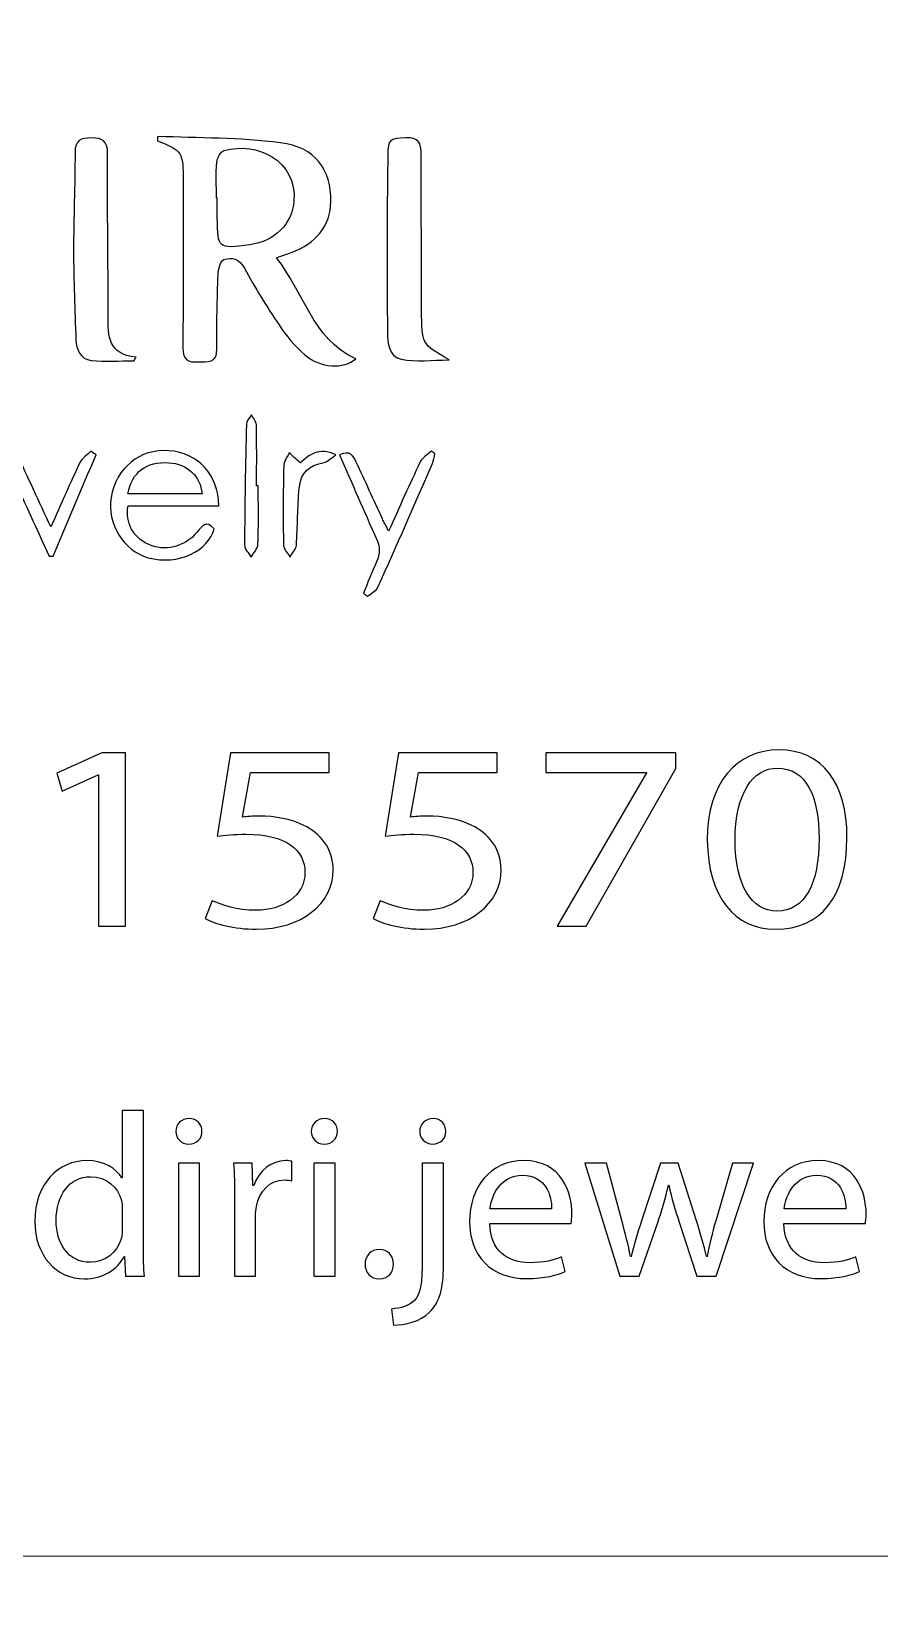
# Model space of a CAD drawing. Header units: millimetres. Extents: x -576 to 618, y 160 to 343.
# Drawn here: x -433.83 to -423, y 302.5 to 322.8 of the extents above; entities that cross this region are included whole.
import ezdxf

# ---------------------------------------------------------------- set-up
doc = ezdxf.new("R2010")
doc.units = ezdxf.units.MM
doc.header["$MEASUREMENT"] = 0
doc.layers.add('Layer 1', color=7, linetype='Continuous')

msp = doc.modelspace()

# ---------------------------------------------------------------- linework, layer by layer
at = {"layer": 'Layer 1', "color": 250, "lineweight": 18}
for points in [[(-454.0783, 343.1001), (-454.0783, 343.1001), (-420.2483, 343.1001), (-420.2483, 343.1001), (-418.6043, 343.1001), (-417.2633, 341.7591), (-417.2633, 340.1151), (-417.2633, 340.1151), (-417.2633, 306.2851), (-417.2633, 306.2851), (-417.2633, 304.6411), (-418.6043, 303.3001), (-420.2483, 303.3001), (-420.2483, 303.3001), (-454.0783, 303.3001), (-454.0783, 303.3001), (-455.7223, 303.3001), (-457.0633, 304.6411), (-457.0633, 306.2851), (-457.0633, 306.2851), (-457.0633, 340.1151), (-457.0633, 340.1151), (-457.0633, 341.7591), (-455.7223, 343.1001), (-454.0783, 343.1001)], [(-454.0783, 303.3001), (-454.0783, 303.3001), (-420.2483, 303.3001), (-420.2483, 303.3001), (-418.6043, 303.3001), (-417.2633, 301.9591), (-417.2633, 300.3151), (-417.2633, 300.3151), (-417.2633, 266.4851), (-417.2633, 266.4851), (-417.2633, 264.8411), (-418.6043, 263.5001), (-420.2483, 263.5001), (-420.2483, 263.5001), (-454.0783, 263.5001), (-454.0783, 263.5001), (-455.7223, 263.5001), (-457.0633, 264.8411), (-457.0633, 266.4851), (-457.0633, 266.4851), (-457.0633, 300.3151), (-457.0633, 300.3151), (-457.0633, 301.9591), (-455.7223, 303.3001), (-454.0783, 303.3001)]]:
    msp.add_open_spline(points, degree=3, knots=[0, 0, 0, 0, 0.125, 0.125, 0.125, 0.25, 0.25, 0.25, 0.375, 0.375, 0.375, 0.5, 0.5, 0.5, 0.625, 0.625, 0.625, 0.75, 0.75, 0.75, 0.875, 0.875, 0.875, 1, 1, 1, 1], dxfattribs=at)
at = {"layer": 'Layer 1', "color": 230}
for points, knots in [([(-432.5259, 318.5924), (-432.7091, 318.5924), (-432.8944, 318.5777), (-433.0757, 318.5974), (-433.2127, 318.612), (-433.2645, 318.7353), (-433.2694, 318.8616), (-433.2838, 319.2408), (-433.2985, 319.6199), (-433.2994, 319.9989), (-433.3, 320.4183), (-433.2813, 320.837), (-433.281, 321.2564), (-433.2807, 321.4124), (-433.2098, 321.4457), (-433.0719, 321.4432), (-432.9349, 321.4408), (-432.8641, 321.4071), (-432.8647, 321.251), (-432.8676, 320.6165), (-432.8598, 319.9821), (-432.8567, 319.3475), (-432.8563, 319.2854), (-432.8576, 319.223), (-432.8582, 319.1606), (-432.861, 318.911), (-432.8535, 318.6679), (-432.5003, 318.6402), (-432.5087, 318.6245), (-432.5175, 318.6086), (-432.5259, 318.5924)], [0, 0, 0, 0, 0.1, 0.1, 0.1, 0.2, 0.2, 0.2, 0.3, 0.3, 0.3, 0.4, 0.4, 0.4, 0.5, 0.5, 0.5, 0.6, 0.6, 0.6, 0.7, 0.7, 0.7, 0.8, 0.8, 0.8, 0.9, 0.9, 0.9, 1, 1, 1, 1]), ([(-432.2239, 321.4631), (-431.7006, 321.4394), (-431.1733, 321.4482), (-430.6554, 321.3823), (-430.2079, 321.3253), (-430.003, 321.0382), (-430.0092, 320.6248), (-430.0136, 320.3249), (-430.1974, 320.0906), (-430.5185, 319.9758), (-430.5699, 319.9574), (-430.622, 319.9402), (-430.7047, 319.9115), (-430.354, 319.4719), (-430.2495, 318.8744), (-429.691, 318.6173), (-429.8413, 318.4831), (-430.1443, 318.4965), (-430.3418, 318.6672), (-430.4685, 318.7761), (-430.578, 318.9115), (-430.6719, 319.0506), (-430.8301, 319.285), (-430.9784, 319.5271), (-431.1138, 319.7754), (-431.1802, 319.8971), (-431.275, 319.9255), (-431.3781, 319.8865), (-431.4214, 319.87), (-431.4488, 319.763), (-431.4514, 319.6956), (-431.4632, 319.3789), (-431.4716, 319.0613), (-431.4663, 318.7445), (-431.4626, 318.5486), (-431.5902, 318.5873), (-431.7053, 318.5789), (-431.8345, 318.5699), (-431.9038, 318.6005), (-431.9022, 318.7521), (-431.8963, 319.4656), (-431.9001, 320.1795), (-431.8985, 320.8931), (-431.8975, 321.2616), (-431.9075, 321.2797), (-432.2273, 321.4057), (-432.2261, 321.4248), (-432.2252, 321.4441), (-432.2239, 321.4631)], [0, 0, 0, 0, 0.0625, 0.0625, 0.0625, 0.125, 0.125, 0.125, 0.1875, 0.1875, 0.1875, 0.25, 0.25, 0.25, 0.3125, 0.3125, 0.3125, 0.375, 0.375, 0.375, 0.4375, 0.4375, 0.4375, 0.5, 0.5, 0.5, 0.5625, 0.5625, 0.5625, 0.625, 0.625, 0.625, 0.6875, 0.6875, 0.6875, 0.75, 0.75, 0.75, 0.8125, 0.8125, 0.8125, 0.875, 0.875, 0.875, 0.9375, 0.9375, 0.9375, 1, 1, 1, 1]), ([(-431.4729, 320.6759), (-431.4729, 320.6759), (-431.4623, 320.6759), (-431.4623, 320.6759), (-431.4623, 320.5913), (-431.4635, 320.5065), (-431.462, 320.422), (-431.4547, 320.0229), (-431.4545, 320.0229), (-431.0458, 320.0775), (-430.7268, 320.1202), (-430.5032, 320.3433), (-430.4813, 320.6363), (-430.4432, 321.1546), (-430.9525, 321.4026), (-431.3746, 321.2816), (-431.4179, 321.2691), (-431.4639, 321.1867), (-431.4682, 321.1331), (-431.481, 320.9814), (-431.4729, 320.8282), (-431.4729, 320.6759)], [0, 0, 0, 0, 0.1428571, 0.1428571, 0.1428571, 0.2857143, 0.2857143, 0.2857143, 0.4285714, 0.4285714, 0.4285714, 0.5714286, 0.5714286, 0.5714286, 0.7142857, 0.7142857, 0.7142857, 0.8571429, 0.8571429, 0.8571429, 1, 1, 1, 1]), ([(-428.4948, 318.6031), (-428.7147, 318.6031), (-428.9182, 318.5744), (-429.1091, 318.6118), (-429.2701, 318.6436), (-429.2829, 318.8199), (-429.2848, 318.9634), (-429.2904, 319.3887), (-429.2907, 319.8137), (-429.2901, 320.2386), (-429.2894, 320.5675), (-429.2848, 320.8964), (-429.2813, 321.2249), (-429.2792, 321.4258), (-429.2595, 321.4349), (-429.0526, 321.4449), (-428.8891, 321.453), (-428.853, 321.3809), (-428.8539, 321.2327), (-428.8567, 320.5697), (-428.8483, 319.9063), (-428.8483, 319.2434), (-428.8483, 318.8084), (-428.852, 318.8084), (-428.4948, 318.6031)], [0, 0, 0, 0, 0.125, 0.125, 0.125, 0.25, 0.25, 0.25, 0.375, 0.375, 0.375, 0.5, 0.5, 0.5, 0.625, 0.625, 0.625, 0.75, 0.75, 0.75, 0.875, 0.875, 0.875, 1, 1, 1, 1]), ([(-430.9378, 316.9915), (-430.9378, 316.7425), (-430.9322, 316.4932), (-430.9419, 316.2446), (-430.9441, 316.1884), (-430.999, 316.1344), (-431.0295, 316.0792), (-431.0589, 316.131), (-431.1134, 316.1827), (-431.1134, 316.2342), (-431.1116, 316.7494), (-431.1016, 317.2645), (-431.0891, 317.779), (-431.0879, 317.8202), (-431.0483, 317.8604), (-431.0261, 317.901), (-431.0037, 317.858), (-430.9628, 317.8159), (-430.9618, 317.7724), (-430.9559, 317.5122), (-430.9587, 317.2517), (-430.9587, 316.9915), (-430.9587, 316.9915), (-430.9378, 316.9915), (-430.9378, 316.9915)], [0, 0, 0, 0, 0.125, 0.125, 0.125, 0.25, 0.25, 0.25, 0.375, 0.375, 0.375, 0.5, 0.5, 0.5, 0.625, 0.625, 0.625, 0.75, 0.75, 0.75, 0.875, 0.875, 0.875, 1, 1, 1, 1]), ([(-431.4432, 316.7359), (-431.4432, 316.7359), (-432.6029, 316.7359), (-432.6029, 316.7359), (-432.6401, 316.5187), (-432.5411, 316.3362), (-432.3471, 316.2448), (-432.1393, 316.1465), (-431.8825, 316.2071), (-431.7196, 316.3989), (-431.6551, 316.475), (-431.6026, 316.5646), (-431.5034, 316.4414), (-431.5777, 316.1643), (-431.9521, 315.9668), (-432.3471, 316.0729), (-432.6548, 316.1556), (-432.8778, 316.5187), (-432.8201, 316.8423), (-432.7512, 317.2274), (-432.4541, 317.4682), (-432.08, 317.4417), (-431.7087, 317.4155), (-431.4482, 317.1368), (-431.4432, 316.7359)], [0, 0, 0, 0, 0.125, 0.125, 0.125, 0.25, 0.25, 0.25, 0.375, 0.375, 0.375, 0.5, 0.5, 0.5, 0.625, 0.625, 0.625, 0.75, 0.75, 0.75, 0.875, 0.875, 0.875, 1, 1, 1, 1]), ([(-430.3997, 317.2847), (-430.289, 317.3866), (-430.1676, 317.4896), (-429.9448, 317.3895), (-430.0106, 317.3452), (-430.049, 317.3012), (-430.0946, 317.2921), (-430.2945, 317.2522), (-430.3931, 317.1692), (-430.4138, 316.9598), (-430.4372, 316.719), (-430.4328, 316.4753), (-430.4509, 316.2334), (-430.455, 316.1811), (-430.503, 316.1317), (-430.5308, 316.0809), (-430.5601, 316.1311), (-430.6137, 316.1807), (-430.6143, 316.2316), (-430.6209, 316.5704), (-430.6194, 316.9096), (-430.6122, 317.2484), (-430.611, 317.3046), (-430.5673, 317.3598), (-430.5432, 317.4154), (-430.4999, 317.376), (-430.4571, 317.3368), (-430.3997, 317.2847)], [0, 0, 0, 0, 0.1111111, 0.1111111, 0.1111111, 0.2222222, 0.2222222, 0.2222222, 0.3333333, 0.3333333, 0.3333333, 0.4444444, 0.4444444, 0.4444444, 0.5555556, 0.5555556, 0.5555556, 0.6666667, 0.6666667, 0.6666667, 0.7777778, 0.7777778, 0.7777778, 0.8888889, 0.8888889, 0.8888889, 1, 1, 1, 1]), ([(-434.0357, 317.0238), (-434.1883, 316.6875), (-434.3234, 316.3908), (-434.4582, 316.094), (-434.4744, 316.0924), (-434.491, 316.0912), (-434.5075, 316.09), (-434.6884, 316.5218), (-434.8698, 316.9533), (-435.051, 317.3851), (-435.032, 317.4004), (-435.0136, 317.416), (-434.9948, 317.4317), (-434.9493, 317.3927), (-434.8847, 317.3627), (-434.861, 317.3131), (-434.7509, 317.0831), (-434.6525, 316.8482), (-434.5493, 316.6151), (-434.5315, 316.5754), (-434.5091, 316.538), (-434.4775, 316.4784), (-434.3306, 316.7945), (-434.1932, 317.0903), (-434.0366, 317.4266), (-433.8809, 317.0925), (-433.7424, 316.7945), (-433.5901, 316.4675), (-433.4576, 316.7633), (-433.3415, 317.0322), (-433.2154, 317.2965), (-433.189, 317.3521), (-433.1243, 317.3889), (-433.0775, 317.4344), (-433.0554, 317.4191), (-433.0336, 317.4035), (-433.012, 317.388), (-433.1955, 316.9561), (-433.3792, 316.5243), (-433.5627, 316.0931), (-433.5795, 316.0922), (-433.5967, 316.0912), (-433.6132, 316.0906), (-433.749, 316.3901), (-433.8847, 316.6896), (-434.0357, 317.0238)], [0, 0, 0, 0, 0.0666667, 0.0666667, 0.0666667, 0.1333333, 0.1333333, 0.1333333, 0.2, 0.2, 0.2, 0.2666667, 0.2666667, 0.2666667, 0.3333333, 0.3333333, 0.3333333, 0.4, 0.4, 0.4, 0.4666667, 0.4666667, 0.4666667, 0.5333333, 0.5333333, 0.5333333, 0.6, 0.6, 0.6, 0.6666667, 0.6666667, 0.6666667, 0.7333333, 0.7333333, 0.7333333, 0.8, 0.8, 0.8, 0.8666667, 0.8666667, 0.8666667, 0.9333333, 0.9333333, 0.9333333, 1, 1, 1, 1]), ([(-431.6572, 316.8907), (-431.6735, 317.1143), (-431.8457, 317.2741), (-432.0834, 317.2887), (-432.3695, 317.3069), (-432.5537, 317.1686), (-432.6045, 316.8907), (-432.6045, 316.8907), (-431.6572, 316.8907), (-431.6572, 316.8907)], [0, 0, 0, 0, 0.3333333, 0.3333333, 0.3333333, 0.6666667, 0.6666667, 0.6666667, 1, 1, 1, 1]), ([(-429.8979, 317.3885), (-429.7622, 317.4525), (-429.7212, 317.3758), (-429.6842, 317.2962), (-429.5725, 317.0553), (-429.4623, 316.8132), (-429.3506, 316.572), (-429.33, 316.5271), (-429.306, 316.484), (-429.2704, 316.4141), (-429.1291, 316.7264), (-429.0024, 317.0154), (-428.8657, 317.2993), (-428.8386, 317.3552), (-428.7725, 317.3923), (-428.7241, 317.4379), (-428.7088, 317.426), (-428.6939, 317.4138), (-428.6782, 317.4019), (-428.6886, 317.3611), (-428.6929, 317.3174), (-428.7094, 317.2796), (-428.94, 316.7514), (-429.1702, 316.2232), (-429.4067, 315.6977), (-429.4292, 315.6481), (-429.4947, 315.6178), (-429.5403, 315.5786), (-429.5568, 315.5926), (-429.5737, 315.6066), (-429.5909, 315.6207), (-429.5366, 315.7539), (-429.4876, 315.8893), (-429.4261, 316.0191), (-429.3762, 316.1249), (-429.3787, 316.2163), (-429.4283, 316.3243), (-429.5893, 316.6722), (-429.7387, 317.0254), (-429.8979, 317.3885)], [0, 0, 0, 0, 0.0769231, 0.0769231, 0.0769231, 0.1538462, 0.1538462, 0.1538462, 0.2307692, 0.2307692, 0.2307692, 0.3076923, 0.3076923, 0.3076923, 0.3846154, 0.3846154, 0.3846154, 0.4615385, 0.4615385, 0.4615385, 0.5384615, 0.5384615, 0.5384615, 0.6153846, 0.6153846, 0.6153846, 0.6923077, 0.6923077, 0.6923077, 0.7692308, 0.7692308, 0.7692308, 0.8461538, 0.8461538, 0.8461538, 0.9230769, 0.9230769, 0.9230769, 1, 1, 1, 1]), ([(-423.4093, 312.4904), (-423.4093, 311.7363), (-423.7416, 311.3197), (-424.325, 311.3197), (-424.8395, 311.3197), (-425.1881, 311.7259), (-425.1961, 312.4601), (-425.1961, 313.2039), (-424.8152, 313.6136), (-424.2804, 313.6136), (-423.7256, 313.6136), (-423.4093, 313.1971), (-423.4093, 312.4904)], [0, 0, 0, 0, 0.25, 0.25, 0.25, 0.5, 0.5, 0.5, 0.75, 0.75, 0.75, 1, 1, 1, 1]), ([(-432.9788, 313.2961), (-432.9788, 313.2961), (-432.9868, 313.2961), (-432.9868, 313.2961), (-432.9868, 313.2961), (-433.4446, 313.088), (-433.4446, 313.088), (-433.4446, 313.088), (-433.5135, 313.3167), (-433.5135, 313.3167), (-433.5135, 313.3167), (-432.9382, 313.576), (-432.9382, 313.576), (-432.9382, 313.576), (-432.6343, 313.576), (-432.6343, 313.576), (-432.6343, 313.576), (-432.6343, 311.3573), (-432.6343, 311.3573), (-432.6343, 311.3573), (-432.9788, 311.3573), (-432.9788, 311.3573), (-432.9788, 311.3573), (-432.9788, 313.2961), (-432.9788, 313.2961)], [0, 0, 0, 0, 0.125, 0.125, 0.125, 0.25, 0.25, 0.25, 0.375, 0.375, 0.375, 0.5, 0.5, 0.5, 0.625, 0.625, 0.625, 0.75, 0.75, 0.75, 0.875, 0.875, 0.875, 1, 1, 1, 1]), ([(-430.0322, 313.3235), (-430.0322, 313.3235), (-431.0372, 313.3235), (-431.0372, 313.3235), (-431.0372, 313.3235), (-431.1383, 312.7535), (-431.1383, 312.7535), (-431.0777, 312.76), (-431.0209, 312.7672), (-430.9236, 312.7672), (-430.7211, 312.7672), (-430.5186, 312.7298), (-430.3563, 312.6477), (-430.1498, 312.5488), (-429.9797, 312.3575), (-429.9797, 312.0777), (-429.9797, 311.6439), (-430.389, 311.3198), (-430.96, 311.3198), (-431.2477, 311.3198), (-431.4908, 311.3882), (-431.6166, 311.4564), (-431.6166, 311.4564), (-431.5273, 311.6848), (-431.5273, 311.6848), (-431.4178, 311.6302), (-431.2031, 311.562), (-430.9641, 311.562), (-430.6278, 311.562), (-430.3401, 311.7463), (-430.3401, 312.0434), (-430.3441, 312.3301), (-430.5713, 312.5351), (-431.098, 312.5351), (-431.2477, 312.5351), (-431.365, 312.5213), (-431.4624, 312.5111), (-431.4624, 312.5111), (-431.2923, 313.5763), (-431.2923, 313.5763), (-431.2923, 313.5763), (-430.0322, 313.5763), (-430.0322, 313.5763), (-430.0322, 313.5763), (-430.0322, 313.3235), (-430.0322, 313.3235)], [0, 0, 0, 0, 0.0666667, 0.0666667, 0.0666667, 0.1333333, 0.1333333, 0.1333333, 0.2, 0.2, 0.2, 0.2666667, 0.2666667, 0.2666667, 0.3333333, 0.3333333, 0.3333333, 0.4, 0.4, 0.4, 0.4666667, 0.4666667, 0.4666667, 0.5333333, 0.5333333, 0.5333333, 0.6, 0.6, 0.6, 0.6666667, 0.6666667, 0.6666667, 0.7333333, 0.7333333, 0.7333333, 0.8, 0.8, 0.8, 0.8666667, 0.8666667, 0.8666667, 0.9333333, 0.9333333, 0.9333333, 1, 1, 1, 1]), ([(-427.8841, 313.3235), (-427.8841, 313.3235), (-428.8891, 313.3235), (-428.8891, 313.3235), (-428.8891, 313.3235), (-428.9902, 312.7535), (-428.9902, 312.7535), (-428.9297, 312.76), (-428.8729, 312.7672), (-428.7755, 312.7672), (-428.5731, 312.7672), (-428.3706, 312.7298), (-428.2084, 312.6477), (-428.0017, 312.5488), (-427.8318, 312.3575), (-427.8318, 312.0777), (-427.8318, 311.6439), (-428.2411, 311.3198), (-428.8121, 311.3198), (-429.0998, 311.3198), (-429.3428, 311.3882), (-429.4685, 311.4564), (-429.4685, 311.4564), (-429.3793, 311.6848), (-429.3793, 311.6848), (-429.2698, 311.6302), (-429.0551, 311.562), (-428.8161, 311.562), (-428.4798, 311.562), (-428.1921, 311.7463), (-428.1921, 312.0434), (-428.1961, 312.3301), (-428.4233, 312.5351), (-428.95, 312.5351), (-429.0998, 312.5351), (-429.2171, 312.5213), (-429.3144, 312.5111), (-429.3144, 312.5111), (-429.1444, 313.5763), (-429.1444, 313.5763), (-429.1444, 313.5763), (-427.8841, 313.5763), (-427.8841, 313.5763), (-427.8841, 313.5763), (-427.8841, 313.3235), (-427.8841, 313.3235)], [0, 0, 0, 0, 0.0666667, 0.0666667, 0.0666667, 0.1333333, 0.1333333, 0.1333333, 0.2, 0.2, 0.2, 0.2666667, 0.2666667, 0.2666667, 0.3333333, 0.3333333, 0.3333333, 0.4, 0.4, 0.4, 0.4666667, 0.4666667, 0.4666667, 0.5333333, 0.5333333, 0.5333333, 0.6, 0.6, 0.6, 0.6666667, 0.6666667, 0.6666667, 0.7333333, 0.7333333, 0.7333333, 0.8, 0.8, 0.8, 0.8666667, 0.8666667, 0.8666667, 0.9333333, 0.9333333, 0.9333333, 1, 1, 1, 1]), ([(-425.5981, 313.5761), (-425.5981, 313.5761), (-425.5981, 313.378), (-425.5981, 313.378), (-425.5981, 313.378), (-426.7448, 311.3574), (-426.7448, 311.3574), (-426.7448, 311.3574), (-427.1132, 311.3574), (-427.1132, 311.3574), (-427.1132, 311.3574), (-425.971, 313.3203), (-425.971, 313.3203), (-425.971, 313.3203), (-425.971, 313.3269), (-425.971, 313.3269), (-425.971, 313.3269), (-427.2593, 313.3269), (-427.2593, 313.3269), (-427.2593, 313.3269), (-427.2593, 313.5761), (-427.2593, 313.5761), (-427.2593, 313.5761), (-425.5981, 313.5761), (-425.5981, 313.5761)], [0, 0, 0, 0, 0.125, 0.125, 0.125, 0.25, 0.25, 0.25, 0.375, 0.375, 0.375, 0.5, 0.5, 0.5, 0.625, 0.625, 0.625, 0.75, 0.75, 0.75, 0.875, 0.875, 0.875, 1, 1, 1, 1]), ([(-424.8395, 312.4564), (-424.8395, 311.8795), (-424.6289, 311.5521), (-424.3048, 311.5521), (-423.94, 311.5521), (-423.7662, 311.9103), (-423.7662, 312.4769), (-423.7662, 313.023), (-423.9322, 313.3814), (-424.3007, 313.3814), (-424.6126, 313.3814), (-424.8395, 313.0607), (-424.8395, 312.4564)], [0, 0, 0, 0, 0.25, 0.25, 0.25, 0.5, 0.5, 0.5, 0.75, 0.75, 0.75, 1, 1, 1, 1]), ([(-432.4062, 309.0024), (-432.4062, 309.0024), (-432.4062, 307.2532), (-432.4062, 307.2532), (-432.4062, 307.1247), (-432.4031, 306.9781), (-432.394, 306.8794), (-432.394, 306.8794), (-432.6362, 306.8794), (-432.6362, 306.8794), (-432.6362, 306.8794), (-432.6484, 307.1306), (-432.6484, 307.1306), (-432.6484, 307.1306), (-432.6546, 307.1306), (-432.6546, 307.1306), (-432.7373, 306.969), (-432.9182, 306.8467), (-433.1607, 306.8467), (-433.5192, 306.8467), (-433.7953, 307.1425), (-433.7953, 307.5821), (-433.7984, 308.0635), (-433.4914, 308.3593), (-433.1298, 308.3593), (-432.9029, 308.3593), (-432.7495, 308.2548), (-432.6824, 308.1381), (-432.6824, 308.1381), (-432.6762, 308.1381), (-432.6762, 308.1381), (-432.6762, 308.1381), (-432.6762, 309.0024), (-432.6762, 309.0024), (-432.6762, 309.0024), (-432.4062, 309.0024), (-432.4062, 309.0024)], [0, 0, 0, 0, 0.0833333, 0.0833333, 0.0833333, 0.1666667, 0.1666667, 0.1666667, 0.25, 0.25, 0.25, 0.3333333, 0.3333333, 0.3333333, 0.4166667, 0.4166667, 0.4166667, 0.5, 0.5, 0.5, 0.5833333, 0.5833333, 0.5833333, 0.6666667, 0.6666667, 0.6666667, 0.75, 0.75, 0.75, 0.8333333, 0.8333333, 0.8333333, 0.9166667, 0.9166667, 0.9166667, 1, 1, 1, 1]), ([(-431.6577, 308.7332), (-431.6549, 308.6434), (-431.7223, 308.5717), (-431.8296, 308.5717), (-431.9247, 308.5717), (-431.9921, 308.6434), (-431.9921, 308.7332), (-431.9921, 308.8259), (-431.9216, 308.8974), (-431.8236, 308.8974), (-431.7223, 308.8974), (-431.6577, 308.8259), (-431.6577, 308.7332)], [0, 0, 0, 0, 0.25, 0.25, 0.25, 0.5, 0.5, 0.5, 0.75, 0.75, 0.75, 1, 1, 1, 1]), ([(-429.9251, 308.7332), (-429.922, 308.6434), (-429.9897, 308.5717), (-430.097, 308.5717), (-430.1918, 308.5717), (-430.2592, 308.6434), (-430.2592, 308.7332), (-430.2592, 308.8259), (-430.1887, 308.8974), (-430.0908, 308.8974), (-429.9897, 308.8974), (-429.9251, 308.8259), (-429.9251, 308.7332)], [0, 0, 0, 0, 0.25, 0.25, 0.25, 0.5, 0.5, 0.5, 0.75, 0.75, 0.75, 1, 1, 1, 1]), ([(-428.5393, 308.7332), (-428.5361, 308.6465), (-428.6004, 308.5717), (-428.7077, 308.5717), (-428.8088, 308.5717), (-428.873, 308.6465), (-428.873, 308.7332), (-428.873, 308.8259), (-428.8028, 308.8974), (-428.7017, 308.8974), (-428.6035, 308.8974), (-428.5393, 308.8259), (-428.5393, 308.7332)], [0, 0, 0, 0, 0.25, 0.25, 0.25, 0.5, 0.5, 0.5, 0.75, 0.75, 0.75, 1, 1, 1, 1]), ([(-431.2407, 307.8752), (-431.2407, 308.0456), (-431.2442, 308.1922), (-431.2532, 308.3264), (-431.2532, 308.3264), (-431.0169, 308.3264), (-431.0169, 308.3264), (-431.0169, 308.3264), (-431.0079, 308.0425), (-431.0079, 308.0425), (-431.0079, 308.0425), (-430.9954, 308.0425), (-430.9954, 308.0425), (-430.9281, 308.2368), (-430.7658, 308.3595), (-430.5845, 308.3595), (-430.5539, 308.3595), (-430.5324, 308.3563), (-430.5078, 308.3504), (-430.5078, 308.3504), (-430.5078, 308.1024), (-430.5078, 308.1024), (-430.5355, 308.1083), (-430.5633, 308.1114), (-430.5998, 308.1114), (-430.7902, 308.1114), (-430.925, 307.971), (-430.9618, 307.7735), (-430.9679, 307.7376), (-430.9742, 307.6958), (-430.9742, 307.6509), (-430.9742, 307.6509), (-430.9742, 306.8796), (-430.9742, 306.8796), (-430.9742, 306.8796), (-431.2407, 306.8796), (-431.2407, 306.8796), (-431.2407, 306.8796), (-431.2407, 307.8752), (-431.2407, 307.8752)], [0, 0, 0, 0, 0.0769231, 0.0769231, 0.0769231, 0.1538462, 0.1538462, 0.1538462, 0.2307692, 0.2307692, 0.2307692, 0.3076923, 0.3076923, 0.3076923, 0.3846154, 0.3846154, 0.3846154, 0.4615385, 0.4615385, 0.4615385, 0.5384615, 0.5384615, 0.5384615, 0.6153846, 0.6153846, 0.6153846, 0.6923077, 0.6923077, 0.6923077, 0.7692308, 0.7692308, 0.7692308, 0.8461538, 0.8461538, 0.8461538, 0.9230769, 0.9230769, 0.9230769, 1, 1, 1, 1]), ([(-427.9779, 307.5552), (-427.972, 307.1994), (-427.7389, 307.0528), (-427.4691, 307.0528), (-427.2759, 307.0528), (-427.1595, 307.0859), (-427.0584, 307.1274), (-427.0584, 307.1274), (-427.0123, 306.9392), (-427.0123, 306.9392), (-427.1074, 306.8974), (-427.27, 306.8496), (-427.5059, 306.8496), (-427.9627, 306.8496), (-428.2356, 307.1423), (-428.2356, 307.5791), (-428.2356, 308.0157), (-427.972, 308.3595), (-427.5396, 308.3595), (-427.0553, 308.3595), (-426.9265, 307.9439), (-426.9265, 307.6777), (-426.9265, 307.6238), (-426.9327, 307.582), (-426.9355, 307.5552), (-426.9355, 307.5552), (-427.9779, 307.5552), (-427.9779, 307.5552)], [0, 0, 0, 0, 0.1111111, 0.1111111, 0.1111111, 0.2222222, 0.2222222, 0.2222222, 0.3333333, 0.3333333, 0.3333333, 0.4444444, 0.4444444, 0.4444444, 0.5555556, 0.5555556, 0.5555556, 0.6666667, 0.6666667, 0.6666667, 0.7777778, 0.7777778, 0.7777778, 0.8888889, 0.8888889, 0.8888889, 1, 1, 1, 1]), ([(-424.2152, 307.5552), (-424.2093, 307.1994), (-423.9765, 307.0528), (-423.7063, 307.0528), (-423.5131, 307.0528), (-423.3967, 307.0859), (-423.2957, 307.1274), (-423.2957, 307.1274), (-423.2495, 306.9392), (-423.2495, 306.9392), (-423.3447, 306.8974), (-423.5072, 306.8496), (-423.7431, 306.8496), (-424.1999, 306.8496), (-424.4729, 307.1423), (-424.4729, 307.5791), (-424.4729, 308.0157), (-424.2093, 308.3595), (-423.7768, 308.3595), (-423.2926, 308.3595), (-423.1637, 307.9439), (-423.1637, 307.6777), (-423.1637, 307.6238), (-423.17, 307.582), (-423.1727, 307.5552), (-423.1727, 307.5552), (-424.2152, 307.5552), (-424.2152, 307.5552)], [0, 0, 0, 0, 0.1111111, 0.1111111, 0.1111111, 0.2222222, 0.2222222, 0.2222222, 0.3333333, 0.3333333, 0.3333333, 0.4444444, 0.4444444, 0.4444444, 0.5555556, 0.5555556, 0.5555556, 0.6666667, 0.6666667, 0.6666667, 0.7777778, 0.7777778, 0.7777778, 0.8888889, 0.8888889, 0.8888889, 1, 1, 1, 1]), ([(-432.6762, 307.7375), (-432.6762, 307.7703), (-432.6793, 307.8152), (-432.6883, 307.8479), (-432.7283, 308.0158), (-432.8755, 308.1531), (-433.0777, 308.1531), (-433.3569, 308.1531), (-433.5223, 307.9138), (-433.5223, 307.594), (-433.5223, 307.3013), (-433.375, 307.0589), (-433.0839, 307.0589), (-432.9029, 307.0589), (-432.7373, 307.1752), (-432.6883, 307.3728), (-432.6793, 307.4086), (-432.6762, 307.4448), (-432.6762, 307.4864), (-432.6762, 307.4864), (-432.6762, 307.7375), (-432.6762, 307.7375)], [0, 0, 0, 0, 0.1428571, 0.1428571, 0.1428571, 0.2857143, 0.2857143, 0.2857143, 0.4285714, 0.4285714, 0.4285714, 0.5714286, 0.5714286, 0.5714286, 0.7142857, 0.7142857, 0.7142857, 0.8571429, 0.8571429, 0.8571429, 1, 1, 1, 1]), ([(-431.9582, 308.3264), (-431.9582, 308.3264), (-431.6886, 308.3264), (-431.6886, 308.3264), (-431.6886, 308.3264), (-431.6886, 306.8793), (-431.6886, 306.8793), (-431.6886, 306.8793), (-431.9582, 306.8793), (-431.9582, 306.8793), (-431.9582, 306.8793), (-431.9582, 308.3264), (-431.9582, 308.3264)], [0, 0, 0, 0, 0.25, 0.25, 0.25, 0.5, 0.5, 0.5, 0.75, 0.75, 0.75, 1, 1, 1, 1]), ([(-430.2255, 308.3264), (-430.2255, 308.3264), (-429.956, 308.3264), (-429.956, 308.3264), (-429.956, 308.3264), (-429.956, 306.8793), (-429.956, 306.8793), (-429.956, 306.8793), (-430.2255, 306.8793), (-430.2255, 306.8793), (-430.2255, 306.8793), (-430.2255, 308.3264), (-430.2255, 308.3264)], [0, 0, 0, 0, 0.25, 0.25, 0.25, 0.5, 0.5, 0.5, 0.75, 0.75, 0.75, 1, 1, 1, 1]), ([(-429.235, 306.4608), (-429.1124, 306.4699), (-429.005, 306.5029), (-428.9408, 306.5713), (-428.8671, 306.6552), (-428.8397, 306.7688), (-428.8397, 307.1155), (-428.8397, 307.1155), (-428.8397, 308.3264), (-428.8397, 308.3264), (-428.8397, 308.3264), (-428.5698, 308.3264), (-428.5698, 308.3264), (-428.5698, 308.3264), (-428.5698, 307.0141), (-428.5698, 307.0141), (-428.5698, 306.7329), (-428.6157, 306.5507), (-428.7476, 306.4191), (-428.8671, 306.3023), (-429.0634, 306.2546), (-429.2075, 306.2546), (-429.2075, 306.2546), (-429.235, 306.4608), (-429.235, 306.4608)], [0, 0, 0, 0, 0.125, 0.125, 0.125, 0.25, 0.25, 0.25, 0.375, 0.375, 0.375, 0.5, 0.5, 0.5, 0.625, 0.625, 0.625, 0.75, 0.75, 0.75, 0.875, 0.875, 0.875, 1, 1, 1, 1]), ([(-427.1869, 307.7435), (-427.1838, 307.9108), (-427.2578, 308.171), (-427.5611, 308.171), (-427.8338, 308.171), (-427.9536, 307.9258), (-427.9748, 307.7435), (-427.9748, 307.7435), (-427.1869, 307.7435), (-427.1869, 307.7435)], [0, 0, 0, 0, 0.3333333, 0.3333333, 0.3333333, 0.6666667, 0.6666667, 0.6666667, 1, 1, 1, 1]), ([(-426.4843, 308.3265), (-426.4843, 308.3265), (-426.2881, 307.5911), (-426.2881, 307.5911), (-426.245, 307.4295), (-426.2054, 307.28), (-426.178, 307.1305), (-426.178, 307.1305), (-426.1686, 307.1305), (-426.1686, 307.1305), (-426.1349, 307.2772), (-426.0859, 307.4326), (-426.0366, 307.5882), (-426.0366, 307.5882), (-425.7945, 308.3265), (-425.7945, 308.3265), (-425.7945, 308.3265), (-425.5676, 308.3265), (-425.5676, 308.3265), (-425.5676, 308.3265), (-425.3377, 307.6033), (-425.3377, 307.6033), (-425.2825, 307.4295), (-425.2398, 307.2772), (-425.2057, 307.1305), (-425.2057, 307.1305), (-425.1967, 307.1305), (-425.1967, 307.1305), (-425.172, 307.2772), (-425.1324, 307.4295), (-425.0834, 307.6001), (-425.0834, 307.6001), (-424.8716, 308.3265), (-424.8716, 308.3265), (-424.8716, 308.3265), (-424.6051, 308.3265), (-424.6051, 308.3265), (-424.6051, 308.3265), (-425.0834, 306.8794), (-425.0834, 306.8794), (-425.0834, 306.8794), (-425.3286, 306.8794), (-425.3286, 306.8794), (-425.3286, 306.8794), (-425.5551, 307.5702), (-425.5551, 307.5702), (-425.6072, 307.7318), (-425.6503, 307.8753), (-425.6871, 308.0457), (-425.6871, 308.0457), (-425.6934, 308.0457), (-425.6934, 308.0457), (-425.7302, 307.8721), (-425.7761, 307.7224), (-425.8282, 307.567), (-425.8282, 307.567), (-426.0675, 306.8794), (-426.0675, 306.8794), (-426.0675, 306.8794), (-426.3128, 306.8794), (-426.3128, 306.8794), (-426.3128, 306.8794), (-426.7605, 308.3265), (-426.7605, 308.3265), (-426.7605, 308.3265), (-426.4843, 308.3265), (-426.4843, 308.3265)], [0, 0, 0, 0, 0.0454545, 0.0454545, 0.0454545, 0.0909091, 0.0909091, 0.0909091, 0.1363636, 0.1363636, 0.1363636, 0.1818182, 0.1818182, 0.1818182, 0.2272727, 0.2272727, 0.2272727, 0.2727273, 0.2727273, 0.2727273, 0.3181818, 0.3181818, 0.3181818, 0.3636364, 0.3636364, 0.3636364, 0.4090909, 0.4090909, 0.4090909, 0.4545455, 0.4545455, 0.4545455, 0.5, 0.5, 0.5, 0.5454545, 0.5454545, 0.5454545, 0.5909091, 0.5909091, 0.5909091, 0.6363636, 0.6363636, 0.6363636, 0.6818182, 0.6818182, 0.6818182, 0.7272727, 0.7272727, 0.7272727, 0.7727273, 0.7727273, 0.7727273, 0.8181818, 0.8181818, 0.8181818, 0.8636364, 0.8636364, 0.8636364, 0.9090909, 0.9090909, 0.9090909, 0.9545455, 0.9545455, 0.9545455, 1, 1, 1, 1]), ([(-423.4243, 307.7435), (-423.4212, 307.9108), (-423.4951, 308.171), (-423.7984, 308.171), (-424.071, 308.171), (-424.1909, 307.9258), (-424.2121, 307.7435), (-424.2121, 307.7435), (-423.4243, 307.7435), (-423.4243, 307.7435)], [0, 0, 0, 0, 0.3333333, 0.3333333, 0.3333333, 0.6666667, 0.6666667, 0.6666667, 1, 1, 1, 1]), ([(-429.5725, 307.0348), (-429.5725, 307.1453), (-429.4957, 307.2233), (-429.3884, 307.2233), (-429.281, 307.2233), (-429.2075, 307.1453), (-429.2075, 307.0348), (-429.2075, 306.9272), (-429.2782, 306.8464), (-429.3915, 306.8464), (-429.4989, 306.8464), (-429.5725, 306.9272), (-429.5725, 307.0348)], [0, 0, 0, 0, 0.25, 0.25, 0.25, 0.5, 0.5, 0.5, 0.75, 0.75, 0.75, 1, 1, 1, 1])]:
    msp.add_open_spline(points, degree=3, knots=knots, dxfattribs=at)

doc.saveas('drawing.dxf')
